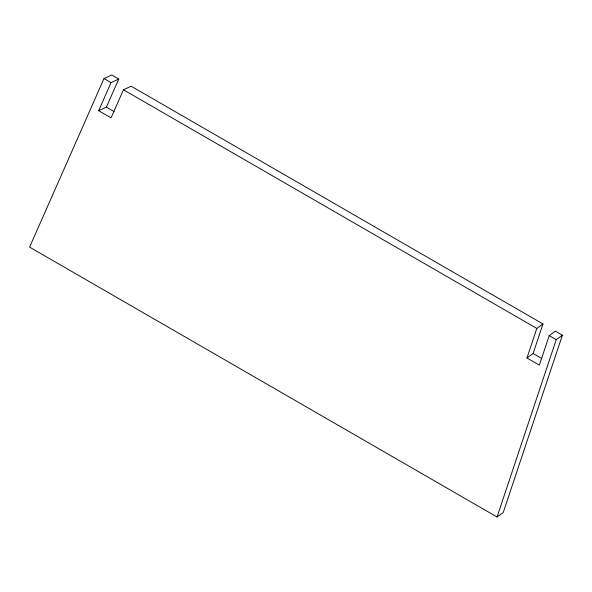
<?xml version="1.0" encoding="UTF-8"?>
<svg xmlns="http://www.w3.org/2000/svg" width="592" height="592" viewBox="0 0 592 592"><rect width="100%" height="100%" fill="white"/><g stroke="black" fill="none" stroke-linecap="round" stroke-linejoin="round"><path stroke-width="0.89" d="M526.947 357.982L536.811 328.427L542.96 323.965L131.18 86.225L123.447 89.777L111.059 117.867L98.642 110.704L111.037 82.606L118.763 79.062L111.733 74.999L104.007 78.551L29.6 247.123L497.043 517.001L503.23 512.509L562.4 335.19L555.37 331.135L549.221 335.597L539.364 365.146L526.947 357.982L533.096 353.52L542.96 323.965M497.043 517.001L556.251 339.653L562.4 335.19M98.642 110.704L106.368 107.152L118.763 79.062M104.007 78.551L111.037 82.606M123.447 89.777L536.811 328.427M549.221 335.597L556.251 339.653M106.368 107.152L114.13 111.629M533.096 353.52L541.628 358.449"/></g></svg>
